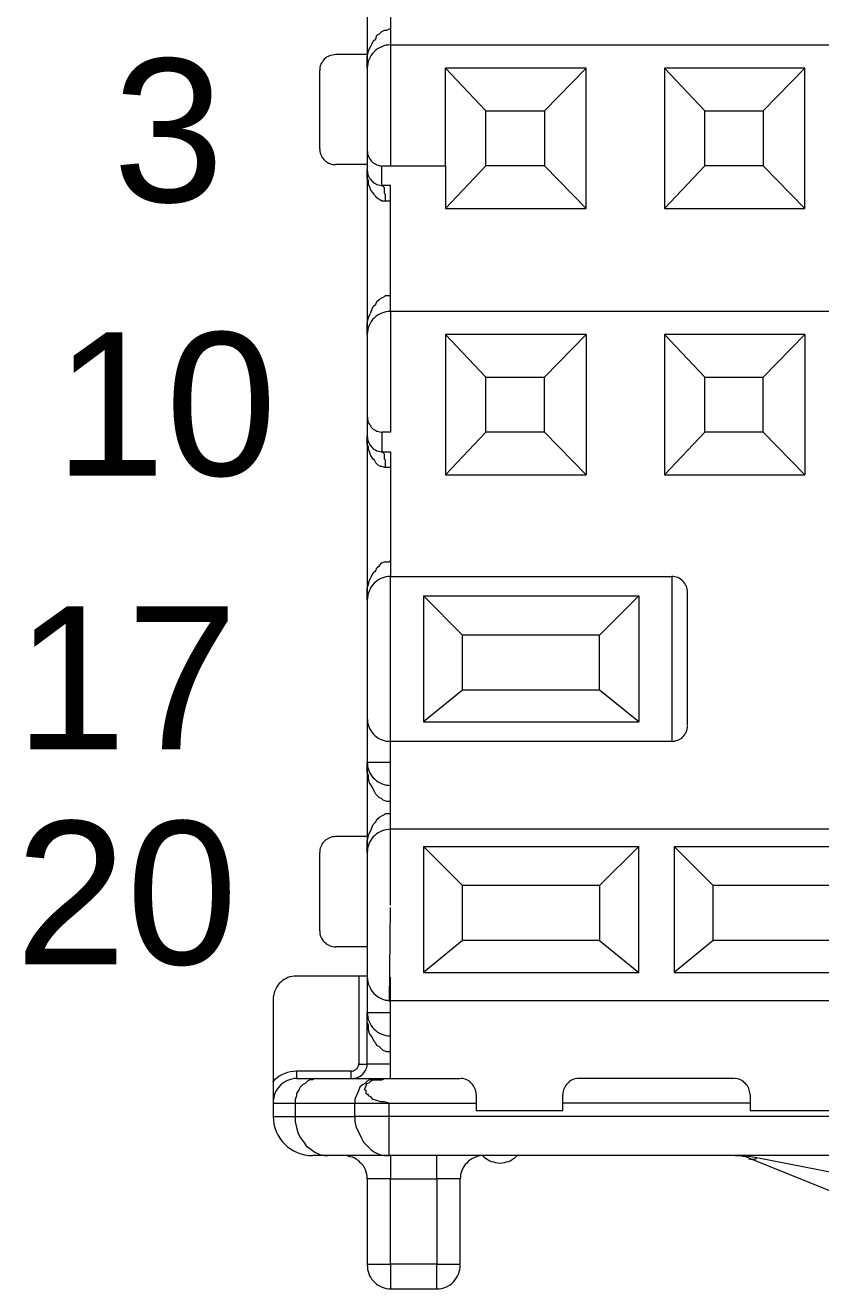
# Model space of a CAD drawing. Header units: inches. Extents: x 47316 to 59086, y 3141 to 11743.
# Drawn here: x 50854.54 to 50864.71, y 6402.54 to 6418.68 of the extents above; entities that cross this region are included whole.
import ezdxf

# ---------------------------------------------------------------- set-up
doc = ezdxf.new("R2010")
doc.units = ezdxf.units.IN
doc.header["$MEASUREMENT"] = 0
doc.styles.add('Arial_Style', font='arial.ttf')

msp = doc.modelspace()

# ---------------------------------------------------------------- linework, layer by layer
at = {"color": 0, "linetype": 'Continuous', "lineweight": 15}
for p, q in [((50859.21, 6420.026), (50859.21, 6418.435)), ((50858.913, 6419.838), (50858.913, 6409.265)), ((50859.023, 6418.513), (50859.038, 6418.56)), ((50859.038, 6418.56), (50859.069, 6418.575)), ((50859.069, 6418.575), (50859.101, 6418.606)), ((50859.101, 6418.606), (50859.132, 6418.622)), ((50859.132, 6418.622), (50859.148, 6418.622)), ((50859.148, 6418.622), (50859.163, 6418.622)), ((50859.163, 6418.622), (50859.194, 6418.638)), ((50859.194, 6418.638), (50859.21, 6418.638)), ((50858.929, 6418.356), (50858.944, 6418.388)), ((50858.944, 6418.388), (50858.96, 6418.419)), ((50858.96, 6418.419), (50858.976, 6418.45)), ((50858.976, 6418.45), (50858.991, 6418.481)), ((50858.991, 6418.481), (50859.023, 6418.513)), ((50859.023, 6418.367), (50859.002, 6418.346)), ((50859.046, 6418.385), (50859.023, 6418.367)), ((50859.072, 6418.398), (50859.046, 6418.385)), ((50859.098, 6418.411), (50859.072, 6418.398)), ((50859.124, 6418.422), (50859.098, 6418.411)), ((50859.153, 6418.429), (50859.124, 6418.422)), ((50859.181, 6418.432), (50859.153, 6418.429)), ((50859.21, 6418.435), (50859.181, 6418.432)), ((50859.21, 6418.435), (50879.2, 6418.435)), ((50859.21, 6418.435), (50859.21, 6416.888)), ((50858.33, 6418.203), (50858.319, 6418.185)), ((50858.34, 6418.218), (50858.33, 6418.203)), ((50858.351, 6418.234), (50858.34, 6418.218)), ((50858.364, 6418.25), (50858.351, 6418.234)), ((50858.379, 6418.263), (50858.364, 6418.25)), ((50858.395, 6418.276), (50858.379, 6418.263)), ((50858.413, 6418.286), (50858.395, 6418.276)), ((50858.431, 6418.294), (50858.413, 6418.286)), ((50858.45, 6418.299), (50858.431, 6418.294)), ((50858.468, 6418.304), (50858.45, 6418.299)), ((50858.489, 6418.307), (50858.468, 6418.304)), ((50858.507, 6418.31), (50858.489, 6418.307)), ((50858.913, 6418.31), (50858.507, 6418.31)), ((50858.913, 6418.278), (50858.929, 6418.356)), ((50858.913, 6418.2), (50858.913, 6418.278)), ((50858.913, 6418.138), (50858.913, 6418.2)), ((50858.926, 6418.224), (50858.921, 6418.195)), ((50858.937, 6418.25), (50858.926, 6418.224)), ((50858.95, 6418.276), (50858.937, 6418.25)), ((50858.965, 6418.302), (50858.95, 6418.276)), ((50858.981, 6418.325), (50858.965, 6418.302)), ((50859.002, 6418.346), (50858.981, 6418.325)), ((50858.309, 6418.145), (50858.306, 6418.125)), ((50858.306, 6418.125), (50858.306, 6418.106)), ((50858.306, 6417.106), (50858.306, 6418.106)), ((50858.314, 6418.164), (50858.309, 6418.145)), ((50858.319, 6418.185), (50858.314, 6418.164)), ((50858.916, 6418.166), (50858.913, 6418.138)), ((50858.921, 6418.195), (50858.916, 6418.166)), ((50861.71, 6418.138), (50859.913, 6418.138)), ((50859.913, 6418.138), (50860.429, 6417.591)), ((50859.913, 6416.888), (50859.913, 6418.138)), ((50861.71, 6418.138), (50861.179, 6417.591)), ((50861.71, 6416.341), (50861.71, 6418.138)), ((50864.504, 6418.138), (50862.71, 6418.138)), ((50862.71, 6418.138), (50863.226, 6417.591)), ((50862.71, 6418.138), (50862.71, 6416.341)), ((50864.504, 6418.138), (50863.973, 6417.591)), ((50864.504, 6416.341), (50864.504, 6418.138)), ((50860.429, 6417.591), (50861.179, 6417.591)), ((50860.429, 6416.888), (50860.429, 6417.591)), ((50861.179, 6417.591), (50861.179, 6416.888)), ((50863.226, 6417.591), (50863.973, 6417.591)), ((50863.226, 6416.888), (50863.226, 6417.591)), ((50863.973, 6417.591), (50863.973, 6416.888)), ((50858.306, 6417.106), (50858.306, 6417.088)), ((50858.306, 6417.088), (50858.309, 6417.07)), ((50858.309, 6417.07), (50858.312, 6417.052)), ((50858.913, 6417.083), (50858.916, 6417.065)), ((50858.312, 6417.052), (50858.319, 6417.033)), ((50858.319, 6417.033), (50858.327, 6417.015)), ((50858.327, 6417.015), (50858.335, 6417)), ((50858.335, 6417), (50858.346, 6416.984)), ((50858.346, 6416.984), (50858.359, 6416.968)), ((50858.359, 6416.968), (50858.372, 6416.955)), ((50858.372, 6416.955), (50858.385, 6416.945)), ((50858.385, 6416.945), (50858.4, 6416.935)), ((50858.4, 6416.935), (50858.418, 6416.924)), ((50858.418, 6416.924), (50858.434, 6416.916)), ((50858.434, 6416.916), (50858.452, 6416.911)), ((50858.452, 6416.911), (50858.471, 6416.906)), ((50858.471, 6416.906), (50858.489, 6416.903)), ((50858.916, 6417.065), (50858.918, 6417.047)), ((50858.918, 6417.047), (50858.921, 6417.028)), ((50858.921, 6417.028), (50858.926, 6417.013)), ((50858.926, 6417.013), (50858.934, 6416.997)), ((50858.934, 6416.997), (50858.944, 6416.981)), ((50858.944, 6416.981), (50858.955, 6416.966)), ((50858.955, 6416.966), (50858.965, 6416.95)), ((50858.965, 6416.95), (50858.978, 6416.94)), ((50858.978, 6416.94), (50858.991, 6416.927)), ((50858.991, 6416.927), (50859.007, 6416.916)), ((50859.007, 6416.916), (50859.023, 6416.908)), ((50859.023, 6416.908), (50859.038, 6416.901)), ((50858.489, 6416.903), (50858.507, 6416.903)), ((50858.913, 6416.903), (50858.507, 6416.903)), ((50858.913, 6416.763), (50858.913, 6416.841)), ((50858.913, 6416.833), (50858.916, 6416.815)), ((50858.913, 6416.731), (50858.913, 6416.763)), ((50858.916, 6416.815), (50858.918, 6416.797)), ((50858.918, 6416.797), (50858.921, 6416.778)), ((50858.921, 6416.778), (50858.926, 6416.763)), ((50858.926, 6416.763), (50858.934, 6416.747)), ((50858.934, 6416.747), (50858.944, 6416.731)), ((50859.038, 6416.901), (50859.056, 6416.895)), ((50859.056, 6416.895), (50859.075, 6416.89)), ((50859.075, 6416.89), (50859.09, 6416.888)), ((50859.09, 6416.888), (50859.109, 6416.888)), ((50859.101, 6416.638), (50859.101, 6416.888)), ((50859.101, 6416.888), (50859.21, 6416.888)), ((50859.21, 6416.888), (50859.913, 6416.888)), ((50859.913, 6416.888), (50859.913, 6416.341)), ((50860.429, 6416.888), (50859.913, 6416.341)), ((50861.179, 6416.888), (50860.429, 6416.888)), ((50861.179, 6416.888), (50861.71, 6416.341)), ((50863.226, 6416.888), (50862.71, 6416.341)), ((50863.973, 6416.888), (50863.226, 6416.888)), ((50863.973, 6416.888), (50864.504, 6416.341)), ((50858.929, 6416.7), (50858.913, 6416.731)), ((50858.929, 6416.653), (50858.929, 6416.7)), ((50858.944, 6416.622), (50858.929, 6416.653)), ((50858.944, 6416.731), (50858.955, 6416.716)), ((50858.96, 6416.575), (50858.944, 6416.622)), ((50858.955, 6416.716), (50858.965, 6416.703)), ((50858.965, 6416.703), (50858.978, 6416.69)), ((50858.978, 6416.69), (50858.991, 6416.677)), ((50858.991, 6416.677), (50859.007, 6416.666)), ((50859.007, 6416.666), (50859.023, 6416.658)), ((50859.023, 6416.658), (50859.038, 6416.651)), ((50859.038, 6416.651), (50859.056, 6416.645)), ((50859.056, 6416.645), (50859.075, 6416.64)), ((50859.075, 6416.64), (50859.09, 6416.638)), ((50859.09, 6416.638), (50859.109, 6416.638)), ((50859.116, 6416.638), (50859.101, 6416.638)), ((50859.21, 6416.638), (50859.101, 6416.638)), ((50859.116, 6416.622), (50859.116, 6416.638)), ((50859.132, 6416.606), (50859.116, 6416.622)), ((50859.132, 6416.591), (50859.132, 6416.606)), ((50859.132, 6416.56), (50859.132, 6416.591)), ((50859.21, 6415.028), (50859.21, 6416.638)), ((50858.991, 6416.544), (50858.96, 6416.575)), ((50859.007, 6416.513), (50858.991, 6416.544)), ((50859.023, 6416.497), (50859.007, 6416.513)), ((50859.038, 6416.481), (50859.023, 6416.497)), ((50859.054, 6416.466), (50859.038, 6416.481)), ((50859.085, 6416.45), (50859.054, 6416.466)), ((50859.101, 6416.435), (50859.085, 6416.45)), ((50859.132, 6416.435), (50859.101, 6416.435)), ((50859.132, 6416.544), (50859.132, 6416.56)), ((50859.148, 6416.513), (50859.132, 6416.544)), ((50859.148, 6416.435), (50859.132, 6416.435)), ((50859.148, 6416.497), (50859.148, 6416.513)), ((50859.148, 6416.466), (50859.148, 6416.497)), ((50859.148, 6416.435), (50859.148, 6416.466)), ((50859.21, 6416.435), (50859.148, 6416.435)), ((50859.913, 6416.341), (50861.71, 6416.341)), ((50862.71, 6416.341), (50864.504, 6416.341)), ((50859.023, 6415.122), (50859.038, 6415.153)), ((50859.038, 6415.153), (50859.069, 6415.185)), ((50859.069, 6415.185), (50859.101, 6415.2)), ((50859.101, 6415.2), (50859.132, 6415.216)), ((50859.132, 6415.216), (50859.148, 6415.231)), ((50859.148, 6415.231), (50859.163, 6415.231)), ((50859.163, 6415.231), (50859.194, 6415.231)), ((50859.194, 6415.231), (50859.21, 6415.231)), ((50858.929, 6414.95), (50858.944, 6414.981)), ((50858.944, 6414.981), (50858.96, 6415.013)), ((50858.96, 6415.013), (50858.976, 6415.06)), ((50858.976, 6415.06), (50858.991, 6415.091)), ((50858.991, 6415.091), (50859.023, 6415.122)), ((50859.046, 6414.979), (50859.023, 6414.961)), ((50859.072, 6414.994), (50859.046, 6414.979)), ((50859.098, 6415.007), (50859.072, 6414.994)), ((50859.124, 6415.015), (50859.098, 6415.007)), ((50859.153, 6415.023), (50859.124, 6415.015)), ((50859.181, 6415.028), (50859.153, 6415.023)), ((50859.21, 6415.028), (50859.181, 6415.028)), ((50879.2, 6415.028), (50859.21, 6415.028)), ((50859.21, 6415.028), (50859.21, 6413.484)), ((50858.913, 6414.872), (50858.929, 6414.95)), ((50858.913, 6414.81), (50858.913, 6414.872)), ((50858.913, 6414.731), (50858.913, 6414.81)), ((50858.926, 6414.817), (50858.921, 6414.791)), ((50858.937, 6414.846), (50858.926, 6414.817)), ((50858.95, 6414.872), (50858.937, 6414.846)), ((50858.965, 6414.898), (50858.95, 6414.872)), ((50858.981, 6414.922), (50858.965, 6414.898)), ((50859.002, 6414.942), (50858.981, 6414.922)), ((50859.023, 6414.961), (50859.002, 6414.942)), ((50858.916, 6414.763), (50858.913, 6414.731)), ((50858.921, 6414.791), (50858.916, 6414.763)), ((50861.71, 6414.731), (50859.913, 6414.731)), ((50859.913, 6414.731), (50860.429, 6414.185)), ((50859.913, 6414.731), (50859.913, 6412.937)), ((50861.179, 6414.185), (50861.71, 6414.731)), ((50861.71, 6414.731), (50861.71, 6412.937)), ((50864.504, 6414.731), (50862.71, 6414.731)), ((50862.71, 6414.731), (50863.226, 6414.185)), ((50862.71, 6414.731), (50862.71, 6412.937)), ((50863.973, 6414.185), (50864.504, 6414.731)), ((50864.504, 6414.731), (50864.504, 6412.937)), ((50860.429, 6414.185), (50861.179, 6414.185)), ((50860.429, 6413.484), (50860.429, 6414.185)), ((50861.179, 6413.484), (50861.179, 6414.185)), ((50863.226, 6414.185), (50863.973, 6414.185)), ((50863.226, 6413.484), (50863.226, 6414.185)), ((50863.973, 6413.484), (50863.973, 6414.185)), ((50858.913, 6413.687), (50858.916, 6413.666)), ((50858.916, 6413.666), (50858.918, 6413.648)), ((50858.918, 6413.648), (50858.921, 6413.63)), ((50858.921, 6413.63), (50858.926, 6413.612)), ((50858.926, 6413.612), (50858.934, 6413.596)), ((50858.934, 6413.596), (50858.944, 6413.58)), ((50858.944, 6413.58), (50858.955, 6413.565)), ((50858.955, 6413.565), (50858.965, 6413.549)), ((50858.965, 6413.549), (50858.978, 6413.536)), ((50858.978, 6413.536), (50858.991, 6413.523)), ((50858.991, 6413.523), (50859.007, 6413.513)), ((50858.913, 6413.437), (50858.916, 6413.416)), ((50858.913, 6413.359), (50858.913, 6413.437)), ((50858.913, 6413.328), (50858.913, 6413.359)), ((50858.916, 6413.416), (50858.918, 6413.398)), ((50858.918, 6413.398), (50858.921, 6413.38)), ((50858.921, 6413.38), (50858.926, 6413.362)), ((50858.926, 6413.362), (50858.934, 6413.346)), ((50859.007, 6413.513), (50859.023, 6413.505)), ((50859.023, 6413.505), (50859.038, 6413.497)), ((50859.038, 6413.497), (50859.056, 6413.492)), ((50859.056, 6413.492), (50859.075, 6413.487)), ((50859.075, 6413.487), (50859.09, 6413.484)), ((50859.09, 6413.484), (50859.109, 6413.484)), ((50859.21, 6413.484), (50859.101, 6413.484)), ((50859.101, 6413.484), (50859.101, 6413.234)), ((50860.429, 6413.484), (50859.913, 6412.937)), ((50861.179, 6413.484), (50860.429, 6413.484)), ((50861.71, 6412.937), (50861.179, 6413.484)), ((50863.226, 6413.484), (50862.71, 6412.937)), ((50863.973, 6413.484), (50863.226, 6413.484)), ((50864.504, 6412.937), (50863.973, 6413.484)), ((50858.929, 6413.297), (50858.913, 6413.328)), ((50858.929, 6413.265), (50858.929, 6413.297)), ((50858.944, 6413.234), (50858.929, 6413.265)), ((50858.934, 6413.346), (50858.944, 6413.33)), ((50858.944, 6413.33), (50858.955, 6413.315)), ((50858.96, 6413.187), (50858.944, 6413.234)), ((50858.955, 6413.315), (50858.965, 6413.299)), ((50858.965, 6413.299), (50858.978, 6413.286)), ((50858.978, 6413.286), (50858.991, 6413.273)), ((50858.991, 6413.273), (50859.007, 6413.263)), ((50859.007, 6413.263), (50859.023, 6413.255)), ((50859.023, 6413.255), (50859.038, 6413.247)), ((50859.038, 6413.247), (50859.056, 6413.242)), ((50859.056, 6413.242), (50859.075, 6413.237)), ((50859.075, 6413.237), (50859.09, 6413.234)), ((50859.09, 6413.234), (50859.109, 6413.234)), ((50859.116, 6413.234), (50859.101, 6413.234)), ((50859.101, 6413.234), (50859.21, 6413.234)), ((50859.116, 6413.218), (50859.116, 6413.234)), ((50859.132, 6413.203), (50859.116, 6413.218)), ((50859.132, 6413.187), (50859.132, 6413.203)), ((50859.21, 6413.234), (50859.21, 6411.64)), ((50858.991, 6413.14), (50858.96, 6413.187)), ((50859.007, 6413.125), (50858.991, 6413.14)), ((50859.023, 6413.093), (50859.007, 6413.125)), ((50859.038, 6413.078), (50859.023, 6413.093)), ((50859.054, 6413.062), (50859.038, 6413.078)), ((50859.085, 6413.047), (50859.054, 6413.062)), ((50859.101, 6413.047), (50859.085, 6413.047)), ((50859.132, 6413.031), (50859.101, 6413.047)), ((50859.132, 6413.172), (50859.132, 6413.187)), ((50859.132, 6413.14), (50859.132, 6413.172)), ((50859.148, 6413.125), (50859.132, 6413.14)), ((50859.148, 6413.031), (50859.132, 6413.031)), ((50859.148, 6413.093), (50859.148, 6413.125)), ((50859.148, 6413.062), (50859.148, 6413.093)), ((50859.148, 6413.031), (50859.148, 6413.062)), ((50859.21, 6413.031), (50859.148, 6413.031)), ((50859.913, 6412.937), (50861.71, 6412.937)), ((50862.71, 6412.937), (50864.504, 6412.937)), ((50859.023, 6411.718), (50859.038, 6411.75)), ((50859.038, 6411.75), (50859.069, 6411.781)), ((50859.069, 6411.781), (50859.101, 6411.812)), ((50859.101, 6411.812), (50859.132, 6411.828)), ((50859.132, 6411.828), (50859.148, 6411.828)), ((50859.148, 6411.828), (50859.163, 6411.828)), ((50859.163, 6411.828), (50859.194, 6411.828)), ((50859.194, 6411.828), (50859.21, 6411.843)), ((50858.929, 6411.547), (50858.944, 6411.593)), ((50858.944, 6411.593), (50858.96, 6411.625)), ((50858.96, 6411.625), (50858.976, 6411.656)), ((50858.976, 6411.656), (50858.991, 6411.687)), ((50858.991, 6411.687), (50859.023, 6411.718)), ((50859.046, 6411.588), (50859.023, 6411.57)), ((50859.072, 6411.604), (50859.046, 6411.588)), ((50859.098, 6411.617), (50859.072, 6411.604)), ((50859.124, 6411.627), (50859.098, 6411.617)), ((50859.153, 6411.635), (50859.124, 6411.627)), ((50859.181, 6411.638), (50859.153, 6411.635)), ((50859.21, 6411.64), (50859.181, 6411.638)), ((50859.21, 6411.64), (50862.804, 6411.64)), ((50859.21, 6409.265), (50859.21, 6411.64)), ((50862.822, 6411.64), (50862.804, 6411.64)), ((50862.804, 6411.64), (50862.804, 6409.531)), ((50862.843, 6411.635), (50862.822, 6411.64)), ((50862.861, 6411.632), (50862.843, 6411.635)), ((50862.882, 6411.625), (50862.861, 6411.632)), ((50862.898, 6411.617), (50862.882, 6411.625)), ((50862.916, 6411.606), (50862.898, 6411.617)), ((50862.931, 6411.593), (50862.916, 6411.606)), ((50862.947, 6411.58), (50862.931, 6411.593)), ((50862.96, 6411.565), (50862.947, 6411.58)), ((50858.913, 6411.484), (50858.929, 6411.547)), ((50858.913, 6411.406), (50858.913, 6411.484)), ((50858.926, 6411.424), (50858.921, 6411.395)), ((50858.937, 6411.453), (50858.926, 6411.424)), ((50858.95, 6411.479), (50858.937, 6411.453)), ((50858.965, 6411.505), (50858.95, 6411.479)), ((50858.981, 6411.528), (50858.965, 6411.505)), ((50859.002, 6411.552), (50858.981, 6411.528)), ((50859.023, 6411.57), (50859.002, 6411.552)), ((50862.973, 6411.549), (50862.96, 6411.565)), ((50862.981, 6411.533), (50862.973, 6411.549)), ((50862.991, 6411.515), (50862.981, 6411.533)), ((50862.997, 6411.497), (50862.991, 6411.515)), ((50863.002, 6411.476), (50862.997, 6411.497)), ((50863.004, 6411.458), (50863.002, 6411.476)), ((50863.007, 6411.437), (50863.004, 6411.458)), ((50863.007, 6409.734), (50863.007, 6411.437)), ((50858.913, 6411.343), (50858.913, 6411.406)), ((50858.916, 6411.364), (50858.913, 6411.336)), ((50858.921, 6411.395), (50858.916, 6411.364)), ((50860.132, 6410.89), (50859.632, 6411.39)), ((50859.632, 6411.39), (50862.382, 6411.39)), ((50859.632, 6411.39), (50859.632, 6409.781)), ((50861.882, 6410.89), (50862.382, 6411.39)), ((50862.382, 6411.39), (50862.382, 6409.781)), ((50861.882, 6410.89), (50860.132, 6410.89)), ((50860.132, 6410.187), (50860.132, 6410.89)), ((50861.882, 6410.187), (50861.882, 6410.89)), ((50860.132, 6410.187), (50859.632, 6409.781)), ((50861.882, 6410.187), (50860.132, 6410.187)), ((50862.382, 6409.781), (50861.882, 6410.187)), ((50858.913, 6409.828), (50858.916, 6409.802)), ((50858.916, 6409.802), (50858.918, 6409.773)), ((50858.918, 6409.773), (50858.926, 6409.747)), ((50858.926, 6409.747), (50858.934, 6409.721)), ((50858.934, 6409.721), (50858.944, 6409.695)), ((50858.944, 6409.695), (50858.958, 6409.672)), ((50858.958, 6409.672), (50858.973, 6409.651)), ((50858.973, 6409.651), (50858.991, 6409.63)), ((50859.632, 6409.781), (50862.382, 6409.781)), ((50862.981, 6409.635), (50862.991, 6409.653)), ((50862.991, 6409.653), (50862.997, 6409.672)), ((50862.997, 6409.672), (50863.002, 6409.69)), ((50863.002, 6409.69), (50863.004, 6409.708)), ((50863.004, 6409.708), (50863.007, 6409.726)), ((50858.991, 6409.63), (50859.012, 6409.609)), ((50859.012, 6409.609), (50859.033, 6409.591)), ((50859.033, 6409.591), (50859.054, 6409.575)), ((50859.054, 6409.575), (50859.08, 6409.562)), ((50859.08, 6409.562), (50859.103, 6409.552)), ((50859.103, 6409.552), (50859.129, 6409.544)), ((50859.129, 6409.544), (50859.155, 6409.536)), ((50859.155, 6409.536), (50859.184, 6409.533)), ((50859.184, 6409.533), (50859.21, 6409.531)), ((50862.804, 6409.531), (50859.21, 6409.531)), ((50862.804, 6409.531), (50862.822, 6409.533)), ((50862.822, 6409.533), (50862.843, 6409.536)), ((50862.843, 6409.536), (50862.861, 6409.541)), ((50862.861, 6409.541), (50862.882, 6409.547)), ((50862.882, 6409.547), (50862.898, 6409.554)), ((50862.898, 6409.554), (50862.916, 6409.565)), ((50862.916, 6409.565), (50862.931, 6409.575)), ((50862.931, 6409.575), (50862.947, 6409.588)), ((50862.947, 6409.588), (50862.96, 6409.604)), ((50862.96, 6409.604), (50862.973, 6409.619)), ((50862.973, 6409.619), (50862.981, 6409.635)), ((50858.913, 6409.218), (50858.913, 6409.265)), ((50858.913, 6409.265), (50858.916, 6409.239)), ((50858.913, 6409.265), (50859.21, 6409.265)), ((50858.913, 6409.265), (50858.913, 6406.065)), ((50858.913, 6409.187), (50858.913, 6409.218)), ((50858.913, 6409.14), (50858.913, 6409.187)), ((50858.916, 6409.239), (50858.918, 6409.211)), ((50858.918, 6409.211), (50858.926, 6409.185)), ((50858.926, 6409.185), (50858.934, 6409.158)), ((50858.934, 6409.158), (50858.944, 6409.135)), ((50859.21, 6408.408), (50859.21, 6409.265)), ((50858.929, 6409.093), (50858.913, 6409.14)), ((50858.929, 6409.047), (50858.929, 6409.093)), ((50858.944, 6409), (50858.929, 6409.047)), ((50858.944, 6409.135), (50858.958, 6409.109)), ((50858.976, 6408.953), (50858.944, 6409)), ((50858.958, 6409.109), (50858.973, 6409.088)), ((50858.973, 6409.088), (50858.991, 6409.067)), ((50858.991, 6409.067), (50859.012, 6409.047)), ((50859.012, 6409.047), (50859.033, 6409.028)), ((50859.033, 6409.028), (50859.054, 6409.015)), ((50859.054, 6409.015), (50859.08, 6409)), ((50859.08, 6409), (50859.103, 6408.989)), ((50858.991, 6408.922), (50858.976, 6408.953)), ((50859.007, 6408.89), (50858.991, 6408.922)), ((50859.023, 6408.859), (50859.007, 6408.89)), ((50859.038, 6408.843), (50859.023, 6408.859)), ((50859.069, 6408.812), (50859.038, 6408.843)), ((50859.103, 6408.989), (50859.129, 6408.981)), ((50859.129, 6408.981), (50859.155, 6408.974)), ((50859.155, 6408.974), (50859.184, 6408.971)), ((50859.184, 6408.971), (50859.21, 6408.968)), ((50859.101, 6408.797), (50859.069, 6408.812)), ((50859.116, 6408.781), (50859.101, 6408.797)), ((50859.163, 6408.765), (50859.116, 6408.781)), ((50859.179, 6408.765), (50859.163, 6408.765)), ((50859.21, 6408.765), (50859.179, 6408.765)), ((50859.023, 6408.502), (50859.038, 6408.533)), ((50859.038, 6408.533), (50859.069, 6408.565)), ((50859.069, 6408.565), (50859.101, 6408.58)), ((50859.101, 6408.58), (50859.132, 6408.596)), ((50859.132, 6408.596), (50859.148, 6408.609)), ((50859.148, 6408.609), (50859.163, 6408.609)), ((50859.163, 6408.609), (50859.194, 6408.609)), ((50859.194, 6408.609), (50859.21, 6408.609)), ((50858.929, 6408.33), (50858.944, 6408.362)), ((50858.944, 6408.362), (50858.96, 6408.393)), ((50858.96, 6408.393), (50858.976, 6408.44)), ((50858.976, 6408.44), (50858.991, 6408.471)), ((50858.991, 6408.471), (50859.023, 6408.502)), ((50859.033, 6408.349), (50859.012, 6408.33)), ((50859.054, 6408.362), (50859.033, 6408.349)), ((50859.08, 6408.377), (50859.054, 6408.362)), ((50859.103, 6408.388), (50859.08, 6408.377)), ((50859.129, 6408.395), (50859.103, 6408.388)), ((50859.155, 6408.403), (50859.129, 6408.395)), ((50859.184, 6408.406), (50859.155, 6408.403)), ((50859.21, 6408.408), (50859.184, 6408.406)), ((50859.21, 6407.44), (50859.21, 6408.408)), ((50865.708, 6408.408), (50859.21, 6408.408)), ((50858.319, 6408.185), (50858.312, 6408.166)), ((50858.327, 6408.2), (50858.319, 6408.185)), ((50858.335, 6408.218), (50858.327, 6408.2)), ((50858.346, 6408.234), (50858.335, 6408.218)), ((50858.359, 6408.247), (50858.346, 6408.234)), ((50858.372, 6408.26), (50858.359, 6408.247)), ((50858.385, 6408.273), (50858.372, 6408.26)), ((50858.4, 6408.283), (50858.385, 6408.273)), ((50858.418, 6408.291), (50858.4, 6408.283)), ((50858.434, 6408.299), (50858.418, 6408.291)), ((50858.452, 6408.307), (50858.434, 6408.299)), ((50858.471, 6408.31), (50858.452, 6408.307)), ((50858.489, 6408.312), (50858.471, 6408.31)), ((50858.507, 6408.315), (50858.489, 6408.312)), ((50858.913, 6408.315), (50858.507, 6408.315)), ((50858.913, 6408.252), (50858.929, 6408.33)), ((50858.913, 6408.19), (50858.913, 6408.252)), ((50858.913, 6408.112), (50858.913, 6408.19)), ((50858.926, 6408.192), (50858.918, 6408.166)), ((50858.934, 6408.218), (50858.926, 6408.192)), ((50858.944, 6408.242), (50858.934, 6408.218)), ((50858.958, 6408.268), (50858.944, 6408.242)), ((50858.973, 6408.289), (50858.958, 6408.268)), ((50858.991, 6408.31), (50858.973, 6408.289)), ((50859.012, 6408.33), (50858.991, 6408.31)), ((50860.132, 6407.69), (50859.632, 6408.19)), ((50859.632, 6408.19), (50862.382, 6408.19)), ((50859.632, 6408.19), (50859.632, 6406.58)), ((50862.382, 6408.19), (50861.882, 6407.69)), ((50862.382, 6406.58), (50862.382, 6408.19)), ((50863.335, 6407.69), (50862.835, 6408.19)), ((50862.835, 6408.19), (50865.583, 6408.19)), ((50862.835, 6408.19), (50862.835, 6406.58)), ((50858.309, 6408.148), (50858.306, 6408.13)), ((50858.306, 6408.13), (50858.306, 6408.112)), ((50858.306, 6407.112), (50858.306, 6408.112)), ((50858.312, 6408.166), (50858.309, 6408.148)), ((50858.916, 6408.138), (50858.913, 6408.112)), ((50858.918, 6408.166), (50858.916, 6408.138)), ((50860.132, 6406.987), (50860.132, 6407.69)), ((50861.882, 6407.69), (50860.132, 6407.69)), ((50861.882, 6407.69), (50861.882, 6406.987)), ((50865.083, 6407.69), (50863.335, 6407.69)), ((50863.335, 6406.987), (50863.335, 6407.69)), ((50859.2, 6406.208), (50859.21, 6407.408)), ((50858.306, 6407.112), (50858.306, 6407.091)), ((50858.306, 6407.091), (50858.309, 6407.073)), ((50858.309, 6407.073), (50858.314, 6407.052)), ((50858.314, 6407.052), (50858.319, 6407.033)), ((50858.319, 6407.033), (50858.33, 6407.015)), ((50858.33, 6407.015), (50858.34, 6406.997)), ((50858.34, 6406.997), (50858.351, 6406.981)), ((50858.351, 6406.981), (50858.364, 6406.968)), ((50858.364, 6406.968), (50858.379, 6406.955)), ((50858.379, 6406.955), (50858.395, 6406.942)), ((50858.395, 6406.942), (50858.413, 6406.932)), ((50858.413, 6406.932), (50858.431, 6406.924)), ((50858.431, 6406.924), (50858.45, 6406.916)), ((50858.45, 6406.916), (50858.468, 6406.911)), ((50858.468, 6406.911), (50858.489, 6406.908)), ((50858.489, 6406.908), (50858.507, 6406.908)), ((50858.913, 6406.908), (50858.507, 6406.908)), ((50860.132, 6406.987), (50859.632, 6406.58)), ((50861.882, 6406.987), (50860.132, 6406.987)), ((50861.882, 6406.987), (50862.382, 6406.58)), ((50863.335, 6406.987), (50862.835, 6406.58)), ((50865.083, 6406.987), (50863.335, 6406.987)), ((50859.632, 6406.58), (50862.382, 6406.58)), ((50862.835, 6406.58), (50865.583, 6406.58)), ((50857.773, 6406.416), (50857.757, 6406.393)), ((50857.788, 6406.437), (50857.773, 6406.416)), ((50857.809, 6406.455), (50857.788, 6406.437)), ((50857.83, 6406.474), (50857.809, 6406.455)), ((50857.853, 6406.489), (50857.83, 6406.474)), ((50857.877, 6406.502), (50857.853, 6406.489)), ((50857.9, 6406.513), (50857.877, 6406.502)), ((50857.926, 6406.523), (50857.9, 6406.513)), ((50857.955, 6406.528), (50857.926, 6406.523)), ((50857.981, 6406.531), (50857.955, 6406.528)), ((50858.01, 6406.533), (50857.981, 6406.531)), ((50858.913, 6406.533), (50858.01, 6406.533)), ((50858.804, 6406.533), (50858.804, 6405.408)), ((50858.913, 6406.518), (50858.916, 6406.489)), ((50858.916, 6406.489), (50858.921, 6406.461)), ((50858.921, 6406.461), (50858.926, 6406.432)), ((50858.926, 6406.432), (50858.937, 6406.406)), ((50859.21, 6406.065), (50859.21, 6406.518)), ((50857.718, 6406.291), (50857.713, 6406.263)), ((50857.713, 6406.263), (50857.713, 6406.237)), ((50857.723, 6406.317), (50857.718, 6406.291)), ((50857.731, 6406.343), (50857.723, 6406.317)), ((50857.744, 6406.369), (50857.731, 6406.343)), ((50857.757, 6406.393), (50857.744, 6406.369)), ((50858.937, 6406.406), (50858.95, 6406.38)), ((50858.95, 6406.38), (50858.963, 6406.354)), ((50858.963, 6406.354), (50858.981, 6406.33)), ((50858.981, 6406.33), (50858.999, 6406.31)), ((50858.999, 6406.31), (50859.02, 6406.291)), ((50859.02, 6406.291), (50859.043, 6406.273)), ((50859.043, 6406.273), (50859.067, 6406.257)), ((50859.067, 6406.257), (50859.093, 6406.244)), ((50857.713, 6406.237), (50857.713, 6404.908)), ((50859.093, 6406.244), (50859.122, 6406.234)), ((50859.122, 6406.234), (50859.148, 6406.226)), ((50859.148, 6406.226), (50859.176, 6406.224)), ((50859.176, 6406.224), (50859.205, 6406.221)), ((50859.21, 6406.221), (50865.708, 6406.221)), ((50858.913, 6406.018), (50858.913, 6406.065)), ((50858.913, 6406.065), (50858.916, 6406.036)), ((50858.913, 6406.065), (50859.21, 6406.065)), ((50858.913, 6405.408), (50858.913, 6406.065)), ((50858.913, 6405.987), (50858.913, 6406.018)), ((50858.913, 6405.94), (50858.913, 6405.987)), ((50858.929, 6405.908), (50858.913, 6405.94)), ((50858.916, 6406.036), (50858.921, 6406.007)), ((50858.921, 6406.007), (50858.926, 6405.979)), ((50858.926, 6405.979), (50858.937, 6405.95)), ((50858.937, 6405.95), (50858.95, 6405.924)), ((50858.95, 6405.924), (50858.965, 6405.901)), ((50859.21, 6405.221), (50859.21, 6406.065)), ((50858.929, 6405.846), (50858.929, 6405.908)), ((50858.944, 6405.799), (50858.929, 6405.846)), ((50858.976, 6405.752), (50858.944, 6405.799)), ((50858.965, 6405.901), (50858.981, 6405.877)), ((50858.981, 6405.877), (50859.002, 6405.854)), ((50859.002, 6405.854), (50859.023, 6405.836)), ((50859.023, 6405.836), (50859.046, 6405.817)), ((50859.046, 6405.817), (50859.072, 6405.802)), ((50859.072, 6405.802), (50859.098, 6405.791)), ((50859.098, 6405.791), (50859.124, 6405.781)), ((50859.124, 6405.781), (50859.153, 6405.773)), ((50859.153, 6405.773), (50859.181, 6405.77)), ((50859.181, 6405.77), (50859.21, 6405.768)), ((50858.991, 6405.721), (50858.976, 6405.752)), ((50859.007, 6405.69), (50858.991, 6405.721)), ((50859.023, 6405.674), (50859.007, 6405.69)), ((50859.038, 6405.643), (50859.023, 6405.674)), ((50859.069, 6405.627), (50859.038, 6405.643)), ((50859.101, 6405.596), (50859.069, 6405.627)), ((50859.116, 6405.58), (50859.101, 6405.596)), ((50859.163, 6405.565), (50859.116, 6405.58)), ((50859.179, 6405.565), (50859.163, 6405.565)), ((50859.21, 6405.565), (50859.179, 6405.565)), ((50857.859, 6405.286), (50857.822, 6405.27)), ((50857.895, 6405.299), (50857.859, 6405.286)), ((50857.931, 6405.307), (50857.895, 6405.299)), ((50857.971, 6405.312), (50857.931, 6405.307)), ((50858.01, 6405.315), (50857.971, 6405.312)), ((50858.71, 6405.315), (50858.01, 6405.315)), ((50858.01, 6405.315), (50858.01, 6405.221)), ((50858.702, 6405.315), (50858.713, 6405.315)), ((50858.71, 6405.221), (50858.71, 6405.315)), ((50858.713, 6405.315), (50858.723, 6405.317)), ((50858.723, 6405.317), (50858.734, 6405.32)), ((50858.734, 6405.32), (50858.741, 6405.323)), ((50858.741, 6405.323), (50858.752, 6405.328)), ((50858.752, 6405.328), (50858.76, 6405.333)), ((50858.76, 6405.333), (50858.767, 6405.338)), ((50858.767, 6405.338), (50858.775, 6405.346)), ((50858.775, 6405.346), (50858.783, 6405.351)), ((50858.783, 6405.351), (50858.788, 6405.359)), ((50858.788, 6405.359), (50858.793, 6405.369)), ((50858.793, 6405.369), (50858.796, 6405.377)), ((50858.796, 6405.377), (50858.801, 6405.388)), ((50858.801, 6405.388), (50858.804, 6405.395)), ((50858.804, 6405.406), (50858.804, 6405.416)), ((50858.804, 6405.408), (50858.913, 6405.408)), ((50858.804, 6405.395), (50858.804, 6405.406)), ((50858.84, 6405.265), (50858.856, 6405.278)), ((50858.856, 6405.278), (50858.869, 6405.294)), ((50858.869, 6405.294), (50858.879, 6405.307)), ((50858.879, 6405.307), (50858.89, 6405.325)), ((50858.89, 6405.325), (50858.898, 6405.341)), ((50858.898, 6405.341), (50858.905, 6405.359)), ((50858.905, 6405.359), (50858.911, 6405.377)), ((50858.911, 6405.377), (50858.913, 6405.398)), ((50858.913, 6405.398), (50858.913, 6405.416)), ((50859.21, 6405.408), (50858.913, 6405.408)), ((50857.728, 6405.205), (50857.702, 6405.177)), ((50857.757, 6405.229), (50857.728, 6405.205)), ((50857.788, 6405.252), (50857.757, 6405.229)), ((50857.799, 6405.132), (50857.778, 6405.109)), ((50857.822, 6405.27), (50857.788, 6405.252)), ((50857.819, 6405.153), (50857.799, 6405.132)), ((50857.843, 6405.169), (50857.819, 6405.153)), ((50857.869, 6405.185), (50857.843, 6405.169)), ((50857.895, 6405.198), (50857.869, 6405.185)), ((50857.921, 6405.208), (50857.895, 6405.198)), ((50857.95, 6405.216), (50857.921, 6405.208)), ((50857.978, 6405.221), (50857.95, 6405.216)), ((50858.01, 6405.221), (50857.978, 6405.221)), ((50858.01, 6405.221), (50860.101, 6405.221)), ((50858.088, 6405.143), (50858.056, 6405.112)), ((50858.119, 6405.158), (50858.088, 6405.143)), ((50858.15, 6405.19), (50858.119, 6405.158)), ((50858.181, 6405.205), (50858.15, 6405.19)), ((50858.213, 6405.205), (50858.181, 6405.205)), ((50858.244, 6405.221), (50858.213, 6405.205)), ((50858.71, 6405.221), (50858.731, 6405.221)), ((50858.731, 6405.221), (50858.752, 6405.226)), ((50858.752, 6405.226), (50858.77, 6405.229)), ((50858.77, 6405.229), (50858.788, 6405.237)), ((50858.788, 6405.237), (50858.806, 6405.244)), ((50858.806, 6405.244), (50858.825, 6405.255)), ((50858.851, 6405.143), (50858.819, 6405.112)), ((50858.825, 6405.255), (50858.84, 6405.265)), ((50858.882, 6405.158), (50858.851, 6405.143)), ((50858.913, 6405.19), (50858.882, 6405.158)), ((50858.882, 6405.096), (50858.898, 6405.127)), ((50858.898, 6405.143), (50858.913, 6405.158)), ((50858.898, 6405.127), (50858.898, 6405.143)), ((50858.944, 6405.205), (50858.913, 6405.19)), ((50858.913, 6405.158), (50858.944, 6405.174)), ((50858.976, 6405.205), (50858.944, 6405.205)), ((50858.944, 6405.174), (50858.96, 6405.19)), ((50858.96, 6405.19), (50858.991, 6405.205)), ((50859.023, 6405.221), (50858.976, 6405.205)), ((50858.991, 6405.205), (50859.023, 6405.205)), ((50859.023, 6405.205), (50859.054, 6405.205)), ((50859.054, 6405.205), (50859.101, 6405.205)), ((50859.101, 6405.205), (50859.132, 6405.221)), ((50859.132, 6405.221), (50859.194, 6405.221)), ((50860.129, 6405.221), (50860.109, 6405.221)), ((50860.148, 6405.218), (50860.129, 6405.221)), ((50860.166, 6405.213), (50860.148, 6405.218)), ((50860.184, 6405.205), (50860.166, 6405.213)), ((50860.202, 6405.198), (50860.184, 6405.205)), ((50860.218, 6405.187), (50860.202, 6405.198)), ((50860.234, 6405.174), (50860.218, 6405.187)), ((50860.247, 6405.161), (50860.234, 6405.174)), ((50860.26, 6405.148), (50860.247, 6405.161)), ((50860.273, 6405.13), (50860.26, 6405.148)), ((50860.28, 6405.114), (50860.273, 6405.13)), ((50861.447, 6405.13), (50861.437, 6405.114)), ((50861.458, 6405.148), (50861.447, 6405.13)), ((50861.471, 6405.161), (50861.458, 6405.148)), ((50861.484, 6405.174), (50861.471, 6405.161)), ((50861.499, 6405.187), (50861.484, 6405.174)), ((50861.517, 6405.198), (50861.499, 6405.187)), ((50861.533, 6405.205), (50861.517, 6405.198)), ((50861.551, 6405.213), (50861.533, 6405.205)), ((50861.569, 6405.218), (50861.551, 6405.213)), ((50861.59, 6405.221), (50861.569, 6405.218)), ((50861.609, 6405.221), (50861.59, 6405.221)), ((50863.601, 6405.221), (50861.601, 6405.221)), ((50863.627, 6405.221), (50863.609, 6405.221)), ((50863.645, 6405.218), (50863.627, 6405.221)), ((50863.663, 6405.213), (50863.645, 6405.218)), ((50863.681, 6405.205), (50863.663, 6405.213)), ((50863.7, 6405.198), (50863.681, 6405.205)), ((50863.715, 6405.187), (50863.7, 6405.198)), ((50863.731, 6405.174), (50863.715, 6405.187)), ((50863.747, 6405.161), (50863.731, 6405.174)), ((50863.757, 6405.148), (50863.747, 6405.161)), ((50863.77, 6405.13), (50863.757, 6405.148)), ((50863.78, 6405.114), (50863.77, 6405.13)), ((50857.718, 6404.976), (50857.713, 6404.948)), ((50857.726, 6405.005), (50857.718, 6404.976)), ((50857.734, 6405.033), (50857.726, 6405.005)), ((50857.747, 6405.06), (50857.734, 6405.033)), ((50857.762, 6405.086), (50857.747, 6405.06)), ((50857.778, 6405.109), (50857.762, 6405.086)), ((50858.01, 6405.002), (50857.994, 6404.955)), ((50857.994, 6404.955), (50857.994, 6404.908)), ((50858.041, 6405.08), (50858.01, 6405.033)), ((50858.01, 6405.033), (50858.01, 6405.002)), ((50858.056, 6405.112), (50858.041, 6405.08)), ((50858.773, 6405.002), (50858.757, 6404.955)), ((50858.757, 6404.955), (50858.757, 6404.908)), ((50858.788, 6405.033), (50858.773, 6405.002)), ((50858.804, 6405.08), (50858.788, 6405.033)), ((50858.819, 6405.112), (50858.804, 6405.08)), ((50858.882, 6405.08), (50858.882, 6405.096)), ((50858.898, 6405.065), (50858.882, 6405.08)), ((50858.898, 6405.033), (50858.898, 6405.065)), ((50858.913, 6405.018), (50858.898, 6405.033)), ((50858.929, 6405.018), (50858.913, 6405.018)), ((50858.929, 6405.002), (50858.929, 6405.018)), ((50858.96, 6404.987), (50858.929, 6405.002)), ((50858.991, 6404.955), (50858.96, 6404.987)), ((50859.038, 6404.94), (50858.991, 6404.955)), ((50860.288, 6405.096), (50860.28, 6405.114)), ((50860.296, 6405.078), (50860.288, 6405.096)), ((50860.301, 6405.057), (50860.296, 6405.078)), ((50860.304, 6405.039), (50860.301, 6405.057)), ((50860.304, 6405.018), (50860.304, 6405.039)), ((50860.304, 6405.018), (50860.304, 6404.815)), ((50861.416, 6405.057), (50861.413, 6405.039)), ((50861.413, 6405.039), (50861.413, 6405.018)), ((50861.413, 6404.908), (50861.413, 6405.018)), ((50861.421, 6405.078), (50861.416, 6405.057)), ((50861.429, 6405.096), (50861.421, 6405.078)), ((50861.437, 6405.114), (50861.429, 6405.096)), ((50863.788, 6405.096), (50863.78, 6405.114)), ((50863.793, 6405.078), (50863.788, 6405.096)), ((50863.799, 6405.057), (50863.793, 6405.078)), ((50863.801, 6405.039), (50863.799, 6405.057)), ((50863.804, 6405.018), (50863.801, 6405.039)), ((50863.804, 6405.018), (50863.804, 6404.815)), ((50857.713, 6404.948), (50857.713, 6404.916)), ((50857.713, 6404.908), (50858.757, 6404.908)), ((50857.713, 6404.908), (50857.713, 6404.737)), ((50857.994, 6404.908), (50857.994, 6404.737)), ((50858.757, 6404.737), (50858.757, 6404.908)), ((50858.757, 6404.908), (50859.194, 6404.908)), ((50859.085, 6404.924), (50859.038, 6404.94)), ((50859.132, 6404.924), (50859.085, 6404.924)), ((50859.194, 6404.908), (50859.132, 6404.924)), ((50859.194, 6404.737), (50859.194, 6404.908)), ((50859.194, 6404.908), (50860.304, 6404.908)), ((50860.304, 6404.815), (50861.413, 6404.815)), ((50863.804, 6404.908), (50861.413, 6404.908)), ((50861.413, 6404.815), (50861.413, 6404.908)), ((50863.804, 6404.815), (50864.911, 6404.815)), ((50857.713, 6404.737), (50857.715, 6404.687)), ((50857.713, 6404.737), (50857.994, 6404.737)), ((50857.715, 6404.687), (50857.721, 6404.64)), ((50857.721, 6404.64), (50857.734, 6404.591)), ((50857.994, 6404.737), (50857.994, 6404.674)), ((50857.994, 6404.737), (50858.757, 6404.737)), ((50857.994, 6404.674), (50858.01, 6404.596)), ((50858.757, 6404.737), (50858.757, 6404.674)), ((50859.194, 6404.737), (50858.757, 6404.737)), ((50858.757, 6404.674), (50858.773, 6404.596)), ((50879.215, 6404.737), (50859.194, 6404.737)), ((50859.194, 6404.237), (50859.194, 6404.737)), ((50857.734, 6404.591), (50857.749, 6404.547)), ((50857.749, 6404.547), (50857.77, 6404.502)), ((50857.77, 6404.502), (50857.796, 6404.461)), ((50858.01, 6404.596), (50858.025, 6404.533)), ((50858.025, 6404.533), (50858.056, 6404.471)), ((50858.056, 6404.471), (50858.103, 6404.408)), ((50858.773, 6404.596), (50858.804, 6404.533)), ((50858.804, 6404.533), (50858.835, 6404.471)), ((50858.835, 6404.471), (50858.866, 6404.408)), ((50857.796, 6404.461), (50857.825, 6404.419)), ((50857.825, 6404.419), (50857.859, 6404.382)), ((50857.859, 6404.382), (50857.895, 6404.351)), ((50857.895, 6404.351), (50857.934, 6404.323)), ((50857.934, 6404.323), (50857.976, 6404.297)), ((50858.103, 6404.408), (50858.135, 6404.362)), ((50858.135, 6404.362), (50858.197, 6404.315)), ((50858.197, 6404.315), (50858.244, 6404.283)), ((50858.866, 6404.408), (50858.913, 6404.362)), ((50858.913, 6404.362), (50858.96, 6404.315)), ((50858.96, 6404.315), (50859.007, 6404.283)), ((50857.976, 6404.297), (50858.02, 6404.276)), ((50858.02, 6404.276), (50858.067, 6404.26)), ((50858.067, 6404.26), (50858.114, 6404.247)), ((50858.114, 6404.247), (50858.163, 6404.239)), ((50858.163, 6404.239), (50858.213, 6404.237)), ((50859.194, 6404.237), (50858.213, 6404.237)), ((50858.244, 6404.283), (50858.306, 6404.252)), ((50858.306, 6404.252), (50858.366, 6404.237)), ((50858.366, 6404.237), (50858.413, 6404.237)), ((50858.64, 6404.237), (50858.609, 6404.237)), ((50858.668, 6404.231), (50858.64, 6404.237)), ((50858.697, 6404.224), (50858.668, 6404.231)), ((50858.726, 6404.216), (50858.697, 6404.224)), ((50858.754, 6404.203), (50858.726, 6404.216)), ((50858.778, 6404.187), (50858.754, 6404.203)), ((50858.804, 6404.169), (50858.778, 6404.187)), ((50858.825, 6404.151), (50858.804, 6404.169)), ((50858.846, 6404.13), (50858.825, 6404.151)), ((50859.007, 6404.283), (50859.069, 6404.252)), ((50859.069, 6404.252), (50859.132, 6404.237)), ((50859.132, 6404.237), (50859.194, 6404.237)), ((50879.215, 6404.237), (50859.194, 6404.237)), ((50859.21, 6404.237), (50859.21, 6403.94)), ((50859.804, 6403.94), (50859.804, 6404.237)), ((50860.202, 6404.164), (50860.184, 6404.143)), ((50860.226, 6404.179), (50860.202, 6404.164)), ((50860.249, 6404.195), (50860.226, 6404.179)), ((50860.275, 6404.208), (50860.249, 6404.195)), ((50860.301, 6404.218), (50860.275, 6404.208)), ((50860.327, 6404.229), (50860.301, 6404.218)), ((50860.356, 6404.234), (50860.327, 6404.229)), ((50860.385, 6404.237), (50860.356, 6404.234)), ((50860.382, 6404.242), (50860.403, 6404.221)), ((50860.403, 6404.221), (50860.424, 6404.205)), ((50860.424, 6404.205), (50860.447, 6404.19)), ((50860.447, 6404.19), (50860.473, 6404.174)), ((50860.473, 6404.174), (50860.499, 6404.164)), ((50860.499, 6404.164), (50860.525, 6404.156)), ((50860.525, 6404.156), (50860.551, 6404.148)), ((50860.551, 6404.148), (50860.58, 6404.145)), ((50860.637, 6404.145), (50860.666, 6404.148)), ((50860.666, 6404.148), (50860.692, 6404.156)), ((50860.692, 6404.156), (50860.721, 6404.164)), ((50860.721, 6404.164), (50860.747, 6404.174)), ((50860.747, 6404.174), (50860.77, 6404.19)), ((50860.77, 6404.19), (50860.793, 6404.205)), ((50860.793, 6404.205), (50860.814, 6404.221)), ((50860.814, 6404.221), (50860.835, 6404.242)), ((50863.754, 6404.231), (50863.609, 6404.237)), ((50863.616, 6404.237), (50863.679, 6404.237)), ((50863.718, 6404.226), (50863.676, 6404.234)), ((50863.762, 6404.216), (50863.718, 6404.226)), ((50863.898, 6404.211), (50863.754, 6404.231)), ((50863.801, 6404.2), (50863.762, 6404.216)), ((50865.145, 6403.658), (50863.788, 6404.205)), ((50863.788, 6404.198), (50863.801, 6404.195)), ((50863.801, 6404.195), (50863.812, 6404.192)), ((50863.812, 6404.192), (50863.825, 6404.19)), ((50863.825, 6404.19), (50863.838, 6404.19)), ((50863.838, 6404.19), (50863.851, 6404.192)), ((50863.851, 6404.192), (50863.864, 6404.195)), ((50863.864, 6404.195), (50863.877, 6404.198)), ((50863.877, 6404.198), (50863.887, 6404.203)), ((50863.887, 6404.203), (50863.9, 6404.208)), ((50865.254, 6403.94), (50863.911, 6404.205)), ((50858.864, 6404.106), (50858.846, 6404.13)), ((50858.879, 6404.08), (50858.864, 6404.106)), ((50858.89, 6404.054), (50858.879, 6404.08)), ((50858.9, 6404.026), (50858.89, 6404.054)), ((50858.908, 6404), (50858.9, 6404.026)), ((50858.913, 6403.971), (50858.908, 6404)), ((50860.106, 6403.997), (50860.103, 6403.968)), ((50860.114, 6404.023), (50860.106, 6403.997)), ((50860.122, 6404.049), (50860.114, 6404.023)), ((50860.135, 6404.075), (50860.122, 6404.049)), ((50860.148, 6404.099), (50860.135, 6404.075)), ((50860.166, 6404.122), (50860.148, 6404.099)), ((50860.184, 6404.143), (50860.166, 6404.122)), ((50860.58, 6404.145), (50860.609, 6404.143)), ((50860.609, 6404.143), (50860.637, 6404.145)), ((50858.913, 6403.94), (50858.913, 6403.971)), ((50859.21, 6403.94), (50858.913, 6403.94)), ((50858.913, 6403.94), (50858.913, 6402.849)), ((50859.21, 6403.94), (50859.804, 6403.94)), ((50859.21, 6402.849), (50859.21, 6403.94)), ((50859.804, 6403.94), (50859.804, 6402.849)), ((50860.101, 6403.94), (50859.804, 6403.94)), ((50860.103, 6403.968), (50860.101, 6403.94)), ((50860.101, 6402.849), (50860.101, 6403.94)), ((50858.913, 6402.849), (50859.21, 6402.849)), ((50858.913, 6402.841), (50858.916, 6402.812)), ((50858.916, 6402.812), (50858.918, 6402.783)), ((50858.918, 6402.783), (50858.926, 6402.757)), ((50858.926, 6402.757), (50858.934, 6402.729)), ((50858.934, 6402.729), (50858.944, 6402.703)), ((50858.944, 6402.703), (50858.958, 6402.679)), ((50859.21, 6402.849), (50859.21, 6402.536)), ((50859.804, 6402.849), (50859.21, 6402.849)), ((50859.804, 6402.849), (50860.101, 6402.849)), ((50859.804, 6402.536), (50859.804, 6402.849)), ((50860.051, 6402.672), (50860.067, 6402.695)), ((50860.067, 6402.695), (50860.08, 6402.724)), ((50860.08, 6402.724), (50860.088, 6402.752)), ((50860.088, 6402.752), (50860.096, 6402.781)), ((50860.096, 6402.781), (50860.101, 6402.81)), ((50860.101, 6402.81), (50860.101, 6402.841)), ((50858.958, 6402.679), (50858.973, 6402.656)), ((50858.973, 6402.656), (50858.991, 6402.635)), ((50858.991, 6402.635), (50859.012, 6402.614)), ((50859.012, 6402.614), (50859.033, 6402.596)), ((50859.033, 6402.596), (50859.054, 6402.58)), ((50859.054, 6402.58), (50859.08, 6402.567)), ((50859.08, 6402.567), (50859.103, 6402.554)), ((50859.103, 6402.554), (50859.129, 6402.547)), ((50859.129, 6402.547), (50859.155, 6402.541)), ((50859.155, 6402.541), (50859.184, 6402.536)), ((50859.184, 6402.536), (50859.21, 6402.536)), ((50859.21, 6402.536), (50859.804, 6402.536)), ((50859.804, 6402.536), (50859.833, 6402.536)), ((50859.833, 6402.536), (50859.861, 6402.541)), ((50859.861, 6402.541), (50859.89, 6402.549)), ((50859.89, 6402.549), (50859.918, 6402.557)), ((50859.918, 6402.557), (50859.944, 6402.57)), ((50859.944, 6402.57), (50859.971, 6402.586)), ((50859.971, 6402.586), (50859.994, 6402.604)), ((50859.994, 6402.604), (50860.015, 6402.625)), ((50860.015, 6402.625), (50860.033, 6402.645)), ((50860.033, 6402.645), (50860.051, 6402.672))]:
    msp.add_line(p, q, dxfattribs=at)

# ---------------------------------------------------------------- texts
at = {"color": 0, "linetype": 'Continuous', "lineweight": 15, "style": 'Arial_Style'}
for s, height, p in [('3', 1.829, (50855.663, 6416.427)), ('10', 1.8291, (50854.916, 6412.929)), ('17', 1.8291, (50854.416, 6409.429)), ('20', 1.8291, (50854.416, 6406.682))]:
    msp.add_text(s, height=height, dxfattribs=at).set_placement(p)

doc.saveas('drawing.dxf')
